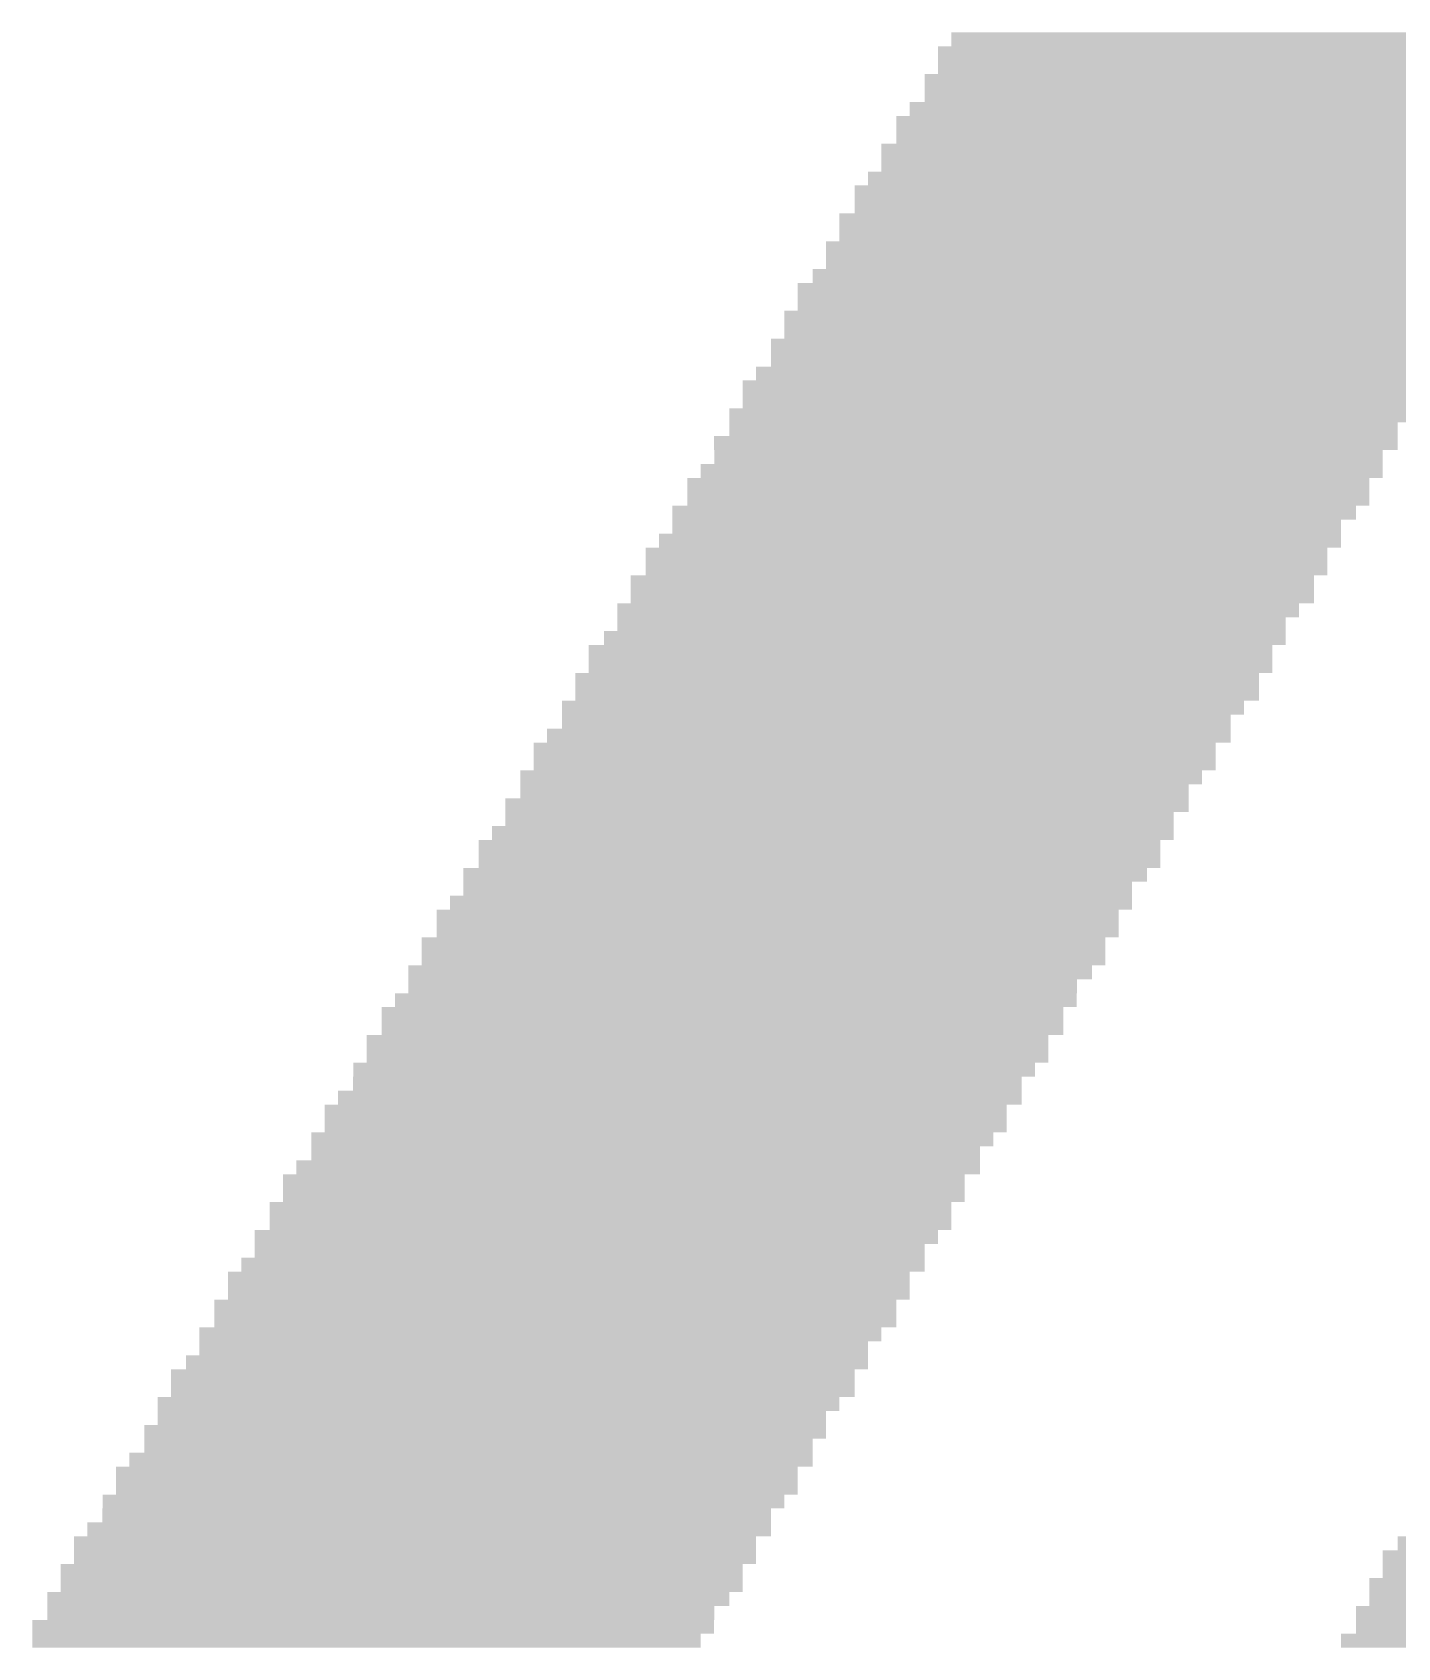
# Model space of a CAD drawing. Extents: x -51 to 50, y -27 to 29.
# Drawn here: x 23.505 to 25.58, y 26.109 to 28.564 of the extents above; entities that cross this region are included whole.
import ezdxf

# ---------------------------------------------------------------- set-up
doc = ezdxf.new("R2010")
doc.units = 0
doc.layers.add('201', color=6, linetype='CONTINUOUS')

# ---------------------------------------------------------------- blocks, each defined once
blk = doc.blocks.new('RECT')
blk.add_solid([(-0.5, -0.5), (0.5, -0.5), (-0.5, 0.5), (0.5, 0.5)])

msp = doc.modelspace()

# ---------------------------------------------------------------- block references
at = {"layer": '201', "rotation": 180}
for p, xscale, yscale in [((25.4203, 28.5538), 1.0363, 0.0211), ((25.4, 28.5327), 1.0363, 0.0211), ((25.3898, 28.5115), 1.016, 0.0213), ((25.3797, 28.4903), 1.0363, 0.0211), ((25.3568, 28.448), 1.0363, 0.0213), ((25.3682, 28.4692), 1.0135, 0.0211), ((25.3365, 28.4268), 1.0363, 0.0211), ((25.3365, 28.4057), 1.0363, 0.0211), ((25.3149, 28.3845), 1.0389, 0.0213), ((25.3035, 28.3633), 1.016, 0.0211), ((25.2933, 28.3422), 1.0363, 0.0211), ((25.273, 28.321), 1.0363, 0.0213), ((25.273, 28.2998), 1.0363, 0.0211), ((25.2514, 28.2787), 1.0389, 0.0211), ((25.2514, 28.2575), 1.0389, 0.0213), ((25.2298, 28.2363), 1.0363, 0.0211), ((25.2197, 28.2152), 1.016, 0.0211), ((25.2095, 28.194), 1.0363, 0.0213), ((25.1879, 28.1728), 1.0389, 0.0211), ((25.1879, 28.1517), 1.0389, 0.0211), ((25.1663, 28.1305), 1.0363, 0.0213), ((25.1663, 28.1093), 1.0363, 0.0211), ((25.146, 28.0882), 1.0363, 0.0211), ((25.1358, 28.067), 1.016, 0.0213), ((25.1244, 28.0458), 1.0389, 0.0211), ((25.1028, 28.0247), 1.0363, 0.0211), ((25.1028, 28.0035), 1.0363, 0.0213), ((25.0825, 27.9823), 1.0363, 0.0211), ((25.0723, 27.9612), 1.016, 0.0211), ((25.0609, 27.94), 1.0389, 0.0213), ((25.0495, 27.9188), 1.016, 0.0211), ((25.0393, 27.8977), 1.0363, 0.0211), ((25.019, 27.8765), 1.0363, 0.0213), ((24.9974, 27.8342), 1.0389, 0.0211), ((25.019, 27.8553), 1.0363, 0.0211), ((24.986, 27.813), 1.016, 0.0213), ((24.9758, 27.7918), 1.0363, 0.0211), ((24.9555, 27.7707), 1.0363, 0.0211), ((24.9555, 27.7495), 1.0363, 0.0213), ((24.9339, 27.7283), 1.0389, 0.0211), ((24.9123, 27.686), 1.0363, 0.0213), ((24.9339, 27.7072), 1.0389, 0.0211), ((24.9022, 27.6648), 1.016, 0.0211), ((24.892, 27.6437), 1.0363, 0.0211), ((24.8704, 27.6225), 1.0389, 0.0213), ((24.8704, 27.6013), 1.0389, 0.0211), ((24.8501, 27.5802), 1.0389, 0.0211), ((24.8285, 27.5378), 1.0363, 0.0211), ((24.8501, 27.559), 1.0389, 0.0213), ((24.8183, 27.5167), 1.016, 0.0211), ((24.8069, 27.4955), 1.0389, 0.0213), ((24.7853, 27.4743), 1.0363, 0.0211), ((24.7853, 27.4532), 1.0363, 0.0211), ((24.765, 27.432), 1.0363, 0.0213), ((24.7434, 27.3897), 1.0389, 0.0211), ((24.7548, 27.4108), 1.016, 0.0211), ((24.732, 27.3685), 1.016, 0.0213), ((24.7218, 27.3473), 1.0363, 0.0211), ((24.7015, 27.3262), 1.0363, 0.0211), ((24.7015, 27.305), 1.0363, 0.0213), ((24.6799, 27.2838), 1.0389, 0.0211), ((24.6685, 27.2627), 1.016, 0.0211), ((24.638, 27.2203), 1.0363, 0.0211), ((24.6583, 27.2415), 1.0363, 0.0213), ((24.638, 27.1992), 1.0363, 0.0211), ((24.6164, 27.178), 1.0389, 0.0213), ((24.6164, 27.1568), 1.0389, 0.0211), ((24.5961, 27.1357), 1.0389, 0.0211), ((24.5847, 27.1145), 1.016, 0.0213), ((24.5542, 27.0722), 1.0363, 0.0211), ((24.5745, 27.0933), 1.0363, 0.0211), ((24.5542, 27.051), 1.0363, 0.0213), ((24.5313, 27.0298), 1.0363, 0.0211), ((24.5313, 27.0087), 1.0363, 0.0211), ((24.511, 26.9875), 1.0363, 0.0213), ((24.5008, 26.9663), 1.016, 0.0211), ((24.4678, 26.924), 1.0363, 0.0213), ((24.4894, 26.9452), 1.0389, 0.0211), ((24.4678, 26.9028), 1.0363, 0.0211), ((24.4475, 26.8817), 1.0363, 0.0211), ((24.4373, 26.8605), 1.016, 0.0213), ((24.4259, 26.8393), 1.0389, 0.0211), ((24.4043, 26.8182), 1.0363, 0.0211), ((24.384, 26.7758), 1.0363, 0.0211), ((24.4043, 26.797), 1.0363, 0.0213), ((24.384, 26.7547), 1.0363, 0.0211), ((24.3624, 26.7335), 1.0389, 0.0213), ((24.3523, 26.7123), 1.0185, 0.0211), ((24.3421, 26.6912), 1.0389, 0.0211), ((24.3205, 26.67), 1.0363, 0.0213), ((24.3205, 26.6488), 1.0363, 0.0211), ((24.3002, 26.6277), 1.0363, 0.0211), ((24.3002, 26.6065), 1.0363, 0.0213), ((24.2773, 26.5853), 1.0363, 0.0211), ((24.2672, 26.5642), 1.016, 0.0211), ((24.257, 26.543), 1.0363, 0.0213), ((24.2354, 26.5218), 1.0389, 0.0211), ((24.2354, 26.5007), 1.0389, 0.0211), ((24.2138, 26.4795), 1.0363, 0.0213), ((24.2037, 26.4583), 1.016, 0.0211), ((24.1935, 26.4372), 1.0363, 0.0211), ((24.1833, 26.416), 1.016, 0.0213), ((24.1719, 26.3948), 1.0389, 0.0211), ((24.1503, 26.3737), 1.0363, 0.0211), ((24.1503, 26.3525), 1.0363, 0.0213), ((24.1198, 26.3102), 1.016, 0.0211), ((24.13, 26.3313), 1.0363, 0.0211), ((24.1084, 26.289), 1.0389, 0.0213), ((24.0868, 26.2678), 1.0363, 0.0211), ((26.0985, 26.2678), 1.0363, 0.0211), ((24.0868, 26.2467), 1.0363, 0.0211), ((26.0769, 26.2467), 1.0389, 0.0211), ((24.0665, 26.2255), 1.0363, 0.0213), ((26.0769, 26.2255), 1.0389, 0.0213), ((24.0665, 26.2043), 1.0363, 0.0211), ((26.0553, 26.2043), 1.0363, 0.0211), ((24.0462, 26.1832), 1.0363, 0.0211), ((24.0348, 26.162), 1.0135, 0.0213), ((26.035, 26.162), 1.0363, 0.0213), ((26.0452, 26.1832), 1.016, 0.0211), ((24.0233, 26.1408), 1.0363, 0.0211), ((26.0248, 26.1408), 1.016, 0.0211), ((24.0132, 26.1197), 1.016, 0.0211), ((26.0134, 26.1197), 1.0389, 0.0211)]:
    msp.add_blockref('RECT', p, dxfattribs=dict(at, xscale=xscale, yscale=yscale))

doc.saveas('drawing.dxf')
